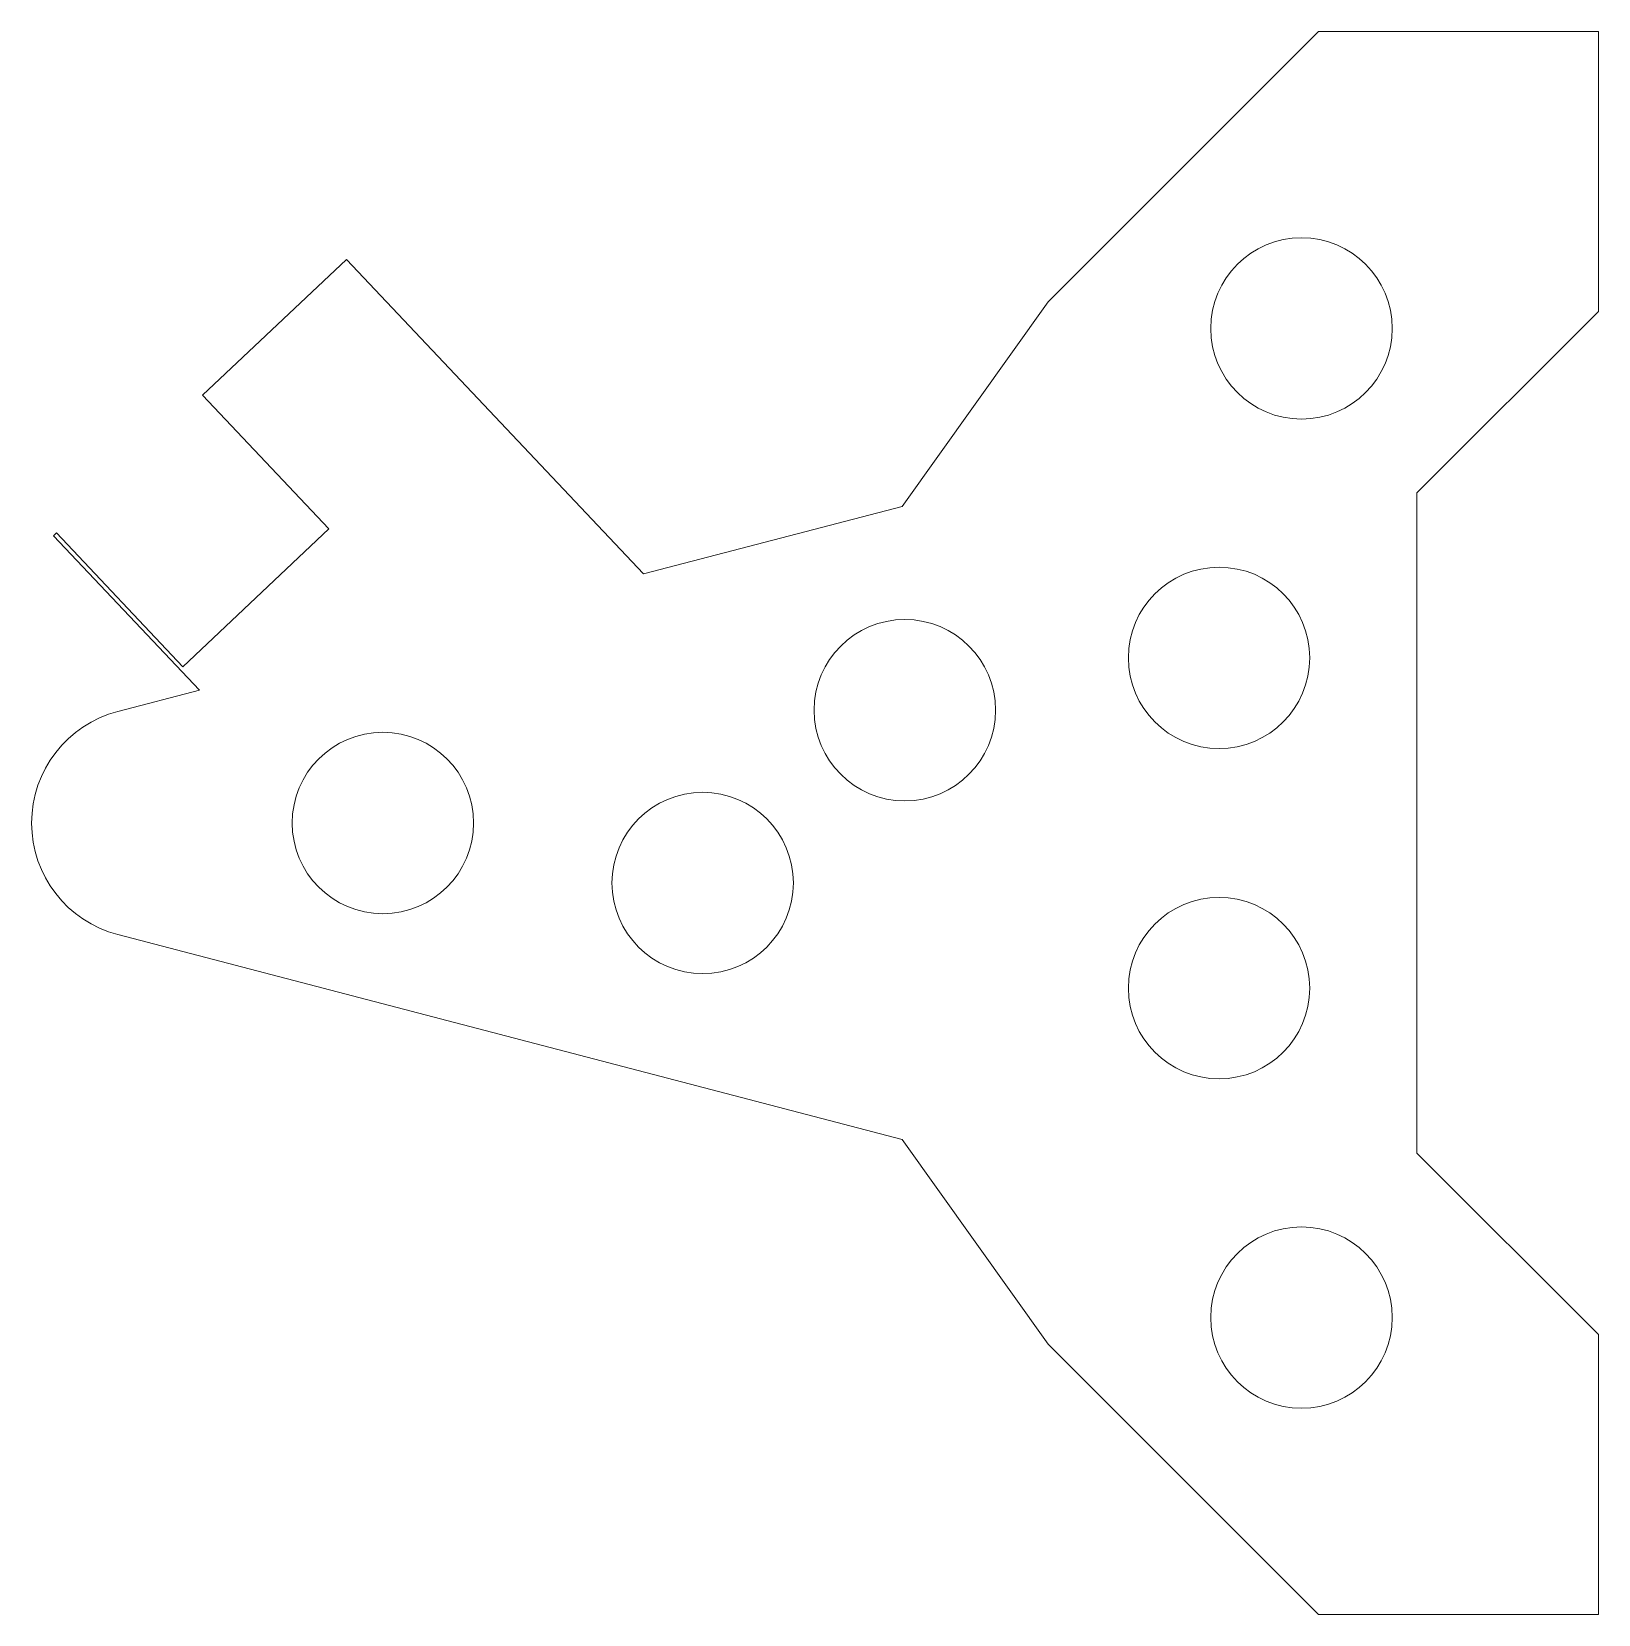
# Model space of a CAD drawing. Header units: millimetres. Extents: x -58 to -10.5, y -463.5 to -415.5.
import ezdxf

# ---------------------------------------------------------------- set-up
doc = ezdxf.new("R2010")
doc.units = ezdxf.units.MM

msp = doc.modelspace()

# ---------------------------------------------------------------- linework, layer by layer
at = {"color": 7, "linetype": 'Continuous', "lineweight": 15}
for p, q in [((-27.18, -423.718), (-18.985, -415.524)), ((-18.985, -415.524), (-10.5, -415.524)), ((-10.5, -415.524), (-10.5, -424.009)), ((-52.819, -426.549), (-48.456, -422.43)), ((-48.456, -422.43), (-39.449, -431.972)), ((-31.611, -429.923), (-27.18, -423.718)), ((-10.5, -424.009), (-16, -429.509)), ((-48.99, -430.605), (-52.819, -426.549)), ((-16, -429.509), (-16, -449.539)), ((-39.449, -431.972), (-31.611, -429.923)), ((-57.334, -430.81), (-57.246, -430.727)), ((-52.914, -435.492), (-57.334, -430.81)), ((-57.246, -430.727), (-53.416, -434.784)), ((-53.416, -434.784), (-48.99, -430.605)), ((-55.385, -436.138), (-52.914, -435.492)), ((-31.611, -449.125), (-55.385, -442.91)), ((-27.18, -455.329), (-31.611, -449.125)), ((-16, -449.539), (-10.5, -455.039)), ((-10.5, -455.039), (-10.5, -463.524)), ((-18.985, -463.524), (-27.18, -455.329)), ((-10.5, -463.524), (-18.985, -463.524))]:
    msp.add_line(p, q, dxfattribs=at)
for centre in [(-19.5, -424.524), (-22, -434.516), (-31.527, -436.102), (-47.352, -439.524), (-37.656, -441.343), (-22, -444.532), (-19.5, -454.524)]:
    msp.add_circle(centre, 2.75, dxfattribs=at)
msp.add_arc((-54.5, -439.524), 3.5, 104.6505, 255.3495, dxfattribs=at)

doc.saveas('drawing.dxf')
